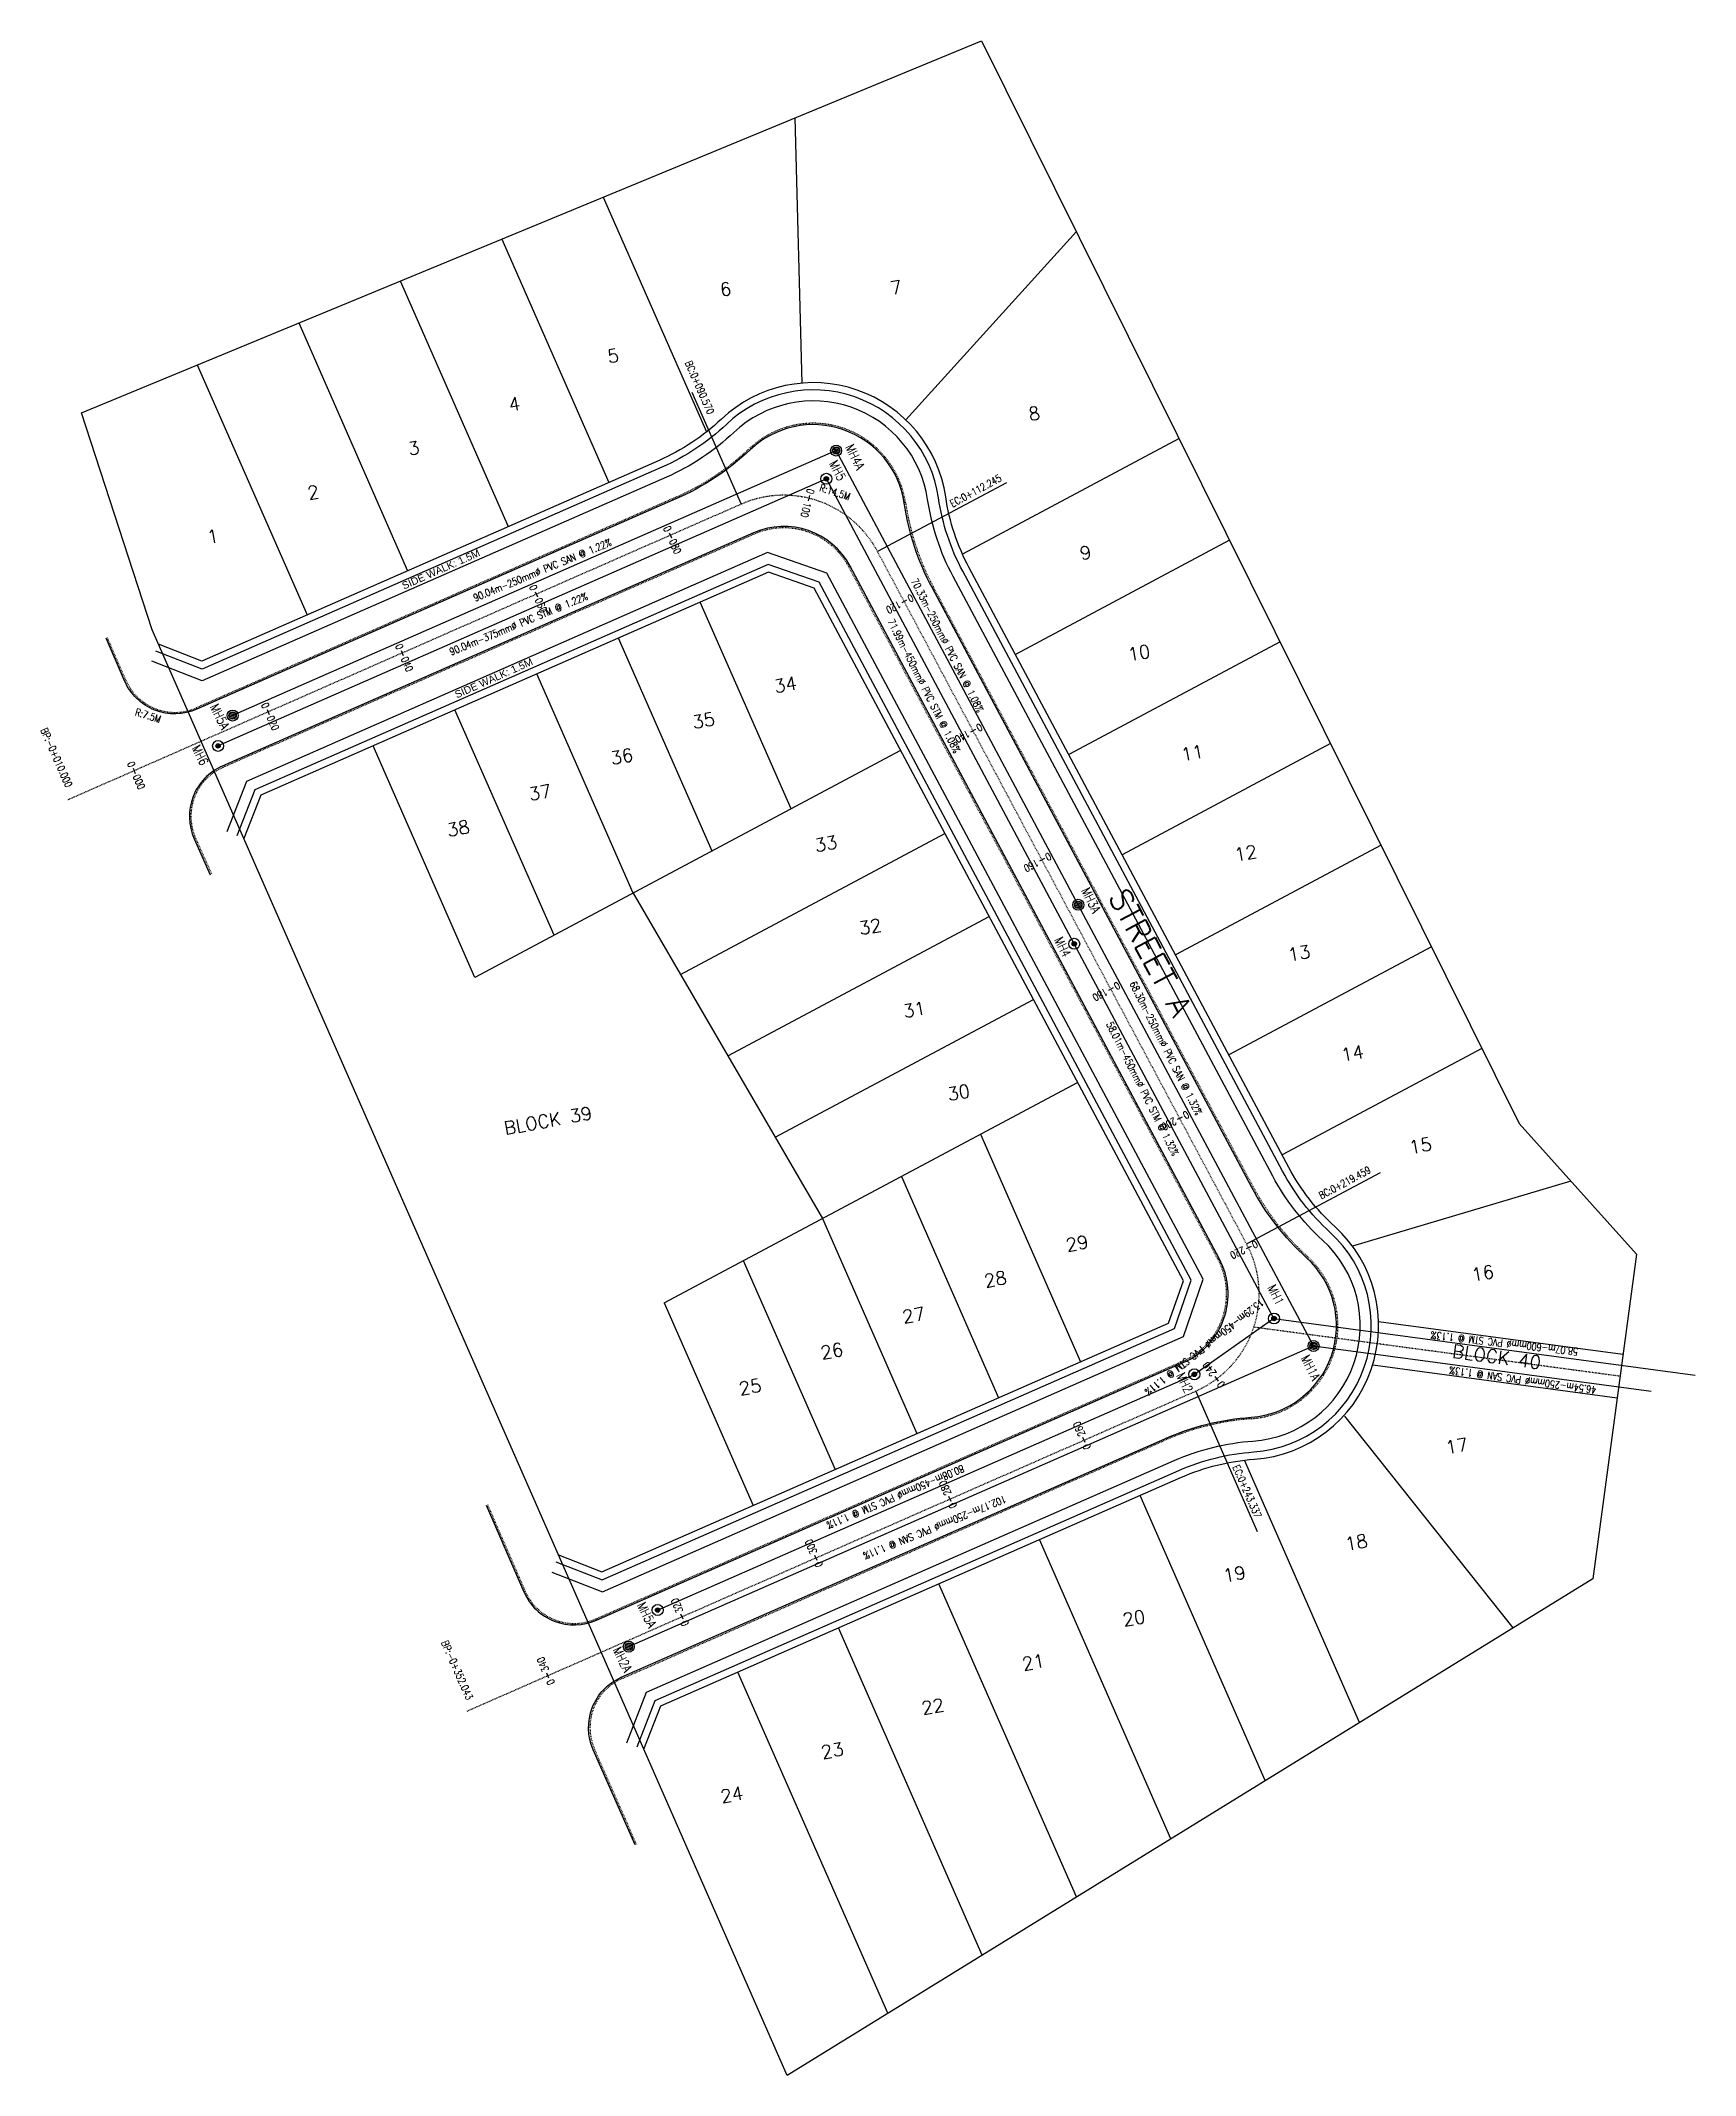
# Model space of a CAD drawing. Header units: metres. Extents: x 56290 to 56516, y 31548 to 31826.
import ezdxf
from ezdxf.enums import TextEntityAlignment as Align

# ---------------------------------------------------------------- set-up
doc = ezdxf.new("R2010")
doc.units = ezdxf.units.M
doc.header["$LTSCALE"] = 0.01
doc.linetypes.add('ACAD_ISO02W100', pattern=[15, 12, -3])
doc.linetypes.add('CENTER2', pattern=[1.125, 0.75, -0.125, 0.125, -0.125])
for name, color, linetype in [('C-PROP-BNDY', 6, 'Continuous'), ('C-PROP-LNUM', 7, 'Continuous'), ('C-PROP-LOTS', 7, 'Continuous'), ('C-PROP-ROFW', 1, 'Continuous'), ('C-ROAD-BOFC', 7, 'ACAD_ISO02W100'), ('C-ROAD-CNTR', 7, 'CENTER2'), ('C-ROAD-CNTR-TEXT', 7, 'Continuous'), ('C-ROAD-EOFP', 1, 'Continuous'), ('C-ROAD-EOFP-TEXT', 7, 'Continuous'), ('C-ROAD-SWLK', 3, 'Continuous'), ('C-ROAD-SWLK-TEXT', 3, 'Continuous'), ('C-SSWR-PIPE', 1, 'Continuous'), ('C-SSWR-PIPE-TEXT', 1, 'Continuous'), ('C-SSWR-STRU', 1, 'Continuous'), ('C-SSWR-STRU-TEXT', 1, 'Continuous'), ('C-STRM-PIPE', 3, 'Continuous'), ('C-STRM-PIPE-TEXT', 3, 'Continuous'), ('C-STRM-STRU', 3, 'Continuous')]:
    doc.layers.add(name, color=color, linetype=linetype)
doc.styles.add('ANN- 1-25', font='simplex.shx', dxfattribs={"width": 0.8, "height": 1.25})
doc.styles.add('ANNO 1', font='simplex.shx', dxfattribs={"width": 0.8, "height": 1})
doc.styles.add('L140', font='simplex', dxfattribs={"height": 1.8})
doc.styles.add('L240', font='simplex', dxfattribs={"height": 3.05})
doc.styles.get("Standard").update_dxf_attribs({"font": 'arial.ttf'})

# ---------------------------------------------------------------- blocks, each defined once
blk = doc.blocks.new('LR-SAN')
at = {"layer": 'C-SSWR-STRU'}
h = blk.add_hatch(dxfattribs=at)
h.set_pattern_fill('ANSI31', color=256, scale=0.06, angle=61.9387)
h.set_pattern_definition([(45, (31.26998, 105.88367), (-0.13470384, 0.13470384), [])])
h.paths.add_polyline_path([(-0.5, 0, 1), (0.5, 0, 1)])
for radius in [0.75, 0.5]:
    blk.add_circle((0, 0), radius, dxfattribs=at)
blk = doc.blocks.new('LR STM')
at = {"layer": 'C-STRM-STRU'}
h = blk.add_hatch(color=256, dxfattribs=at)
h.dxf.hatch_style = 1
h.paths.add_polyline_path([(0.3, 0, 1), (-0.3, 0, 1)])
for radius in [0.75, 0.3]:
    blk.add_circle((0, 0), radius, dxfattribs=at)

msp = doc.modelspace()

# ---------------------------------------------------------------- linework, layer by layer
at = {"layer": 'C-PROP-BNDY'}
msp.add_lwpolyline([(56295.94, 31775.22), (56418.9, 31826.05), (56492.33, 31678.13), (56508.34, 31660.26), (56502.4, 31615.91), (56392.32, 31548.07), (56305.59, 31745.55), (56305.59, 31745.55)], close=True, dxfattribs=at)
at = {"layer": 'C-PROP-LOTS'}
for p, q in [((56473.12, 31651.07), (56506.51, 31646.59)), ((56472.32, 31645.12), (56505.71, 31640.64))]:
    msp.add_line(p, q, dxfattribs=at)
for points in [[(56394.4, 31779.27), (56393.41, 31815.51)], [(56367.22, 31804.68), (56381.31, 31772.59)], [(56353.35, 31798.95), (56367.96, 31765.69)], [(56408.54, 31774.27), (56431.84, 31799.97)], [(56339.49, 31793.22), (56354.23, 31759.66)], [(56325.62, 31787.49), (56340.49, 31753.63)], [(56311.76, 31781.76), (56326.76, 31747.6)], [(56445.88, 31771.69), (56416.28, 31755.91)], [(56452.78, 31757.8), (56423.51, 31742.2)], [(56392.88, 31721.09), (56380.47, 31749.34)], [(56382.08, 31715.33), (56369.3, 31744.44)], [(56459.67, 31743.91), (56430.8, 31728.52)], [(56371.29, 31709.58), (56358.13, 31739.53)], [(56360.49, 31703.82), (56346.96, 31734.63)], [(56407.84, 31729.06), (56349.69, 31698.06), (56335.79, 31729.72)], [(56466.57, 31730.02), (56438.09, 31714.84)], [(56377.75, 31698.47), (56413.89, 31717.73)], [(56473.46, 31716.14), (56445.38, 31701.17)], [(56371.29, 31709.58), (56397.15, 31665.14)], [(56384.22, 31687.36), (56419.93, 31706.4)], [(56480.36, 31702.25), (56452.67, 31687.49)], [(56390.68, 31676.25), (56425.97, 31695.06)], [(56487.25, 31688.36), (56459.96, 31673.81)], [(56375.55, 31653.63), (56432.01, 31683.73)], [(56418.74, 31676.65), (56432.39, 31645.56)], [(56407.94, 31670.89), (56421.22, 31640.65)], [(56499.4, 31670.24), (56469.55, 31661.36)], [(56397.15, 31665.14), (56410.05, 31635.74)], [(56386.35, 31659.38), (56398.88, 31630.84)], [(56375.55, 31653.63), (56387.71, 31625.93)], [(56491.49, 31609.19), (56468.53, 31638.15)], [(56470.54, 31596.28), (56454.8, 31632.11)], [(56457.64, 31588.33), (56440.54, 31627.29)], [(56444.75, 31580.39), (56426.8, 31621.26)], [(56431.86, 31572.44), (56413.07, 31615.23)], [(56418.96, 31564.5), (56399.34, 31609.19)], [(56406.07, 31556.55), (56385.6, 31603.16)]]:
    msp.add_lwpolyline(points, dxfattribs=at)
at = {"layer": 'C-PROP-ROFW'}
msp.add_lwpolyline([(56372.76, 31592.61), (56375.07, 31598.54), (56446.22, 31629.79, -0.085752), (56456.14, 31632.24, 0.659138), (56467.15, 31664.02, -0.085752), (56460.88, 31672.09), (56417.2, 31754.02, -0.085752), (56414, 31763.72, 0.605967), (56383.35, 31774.35, -0.085752), (56374.83, 31768.71), (56312.38, 31741.28), (56306.45, 31743.59)], format="xyb", dxfattribs=at)
msp.add_lwpolyline([(56361.1, 31619.16), (56367.03, 31616.85), (56444.45, 31650.85), (56446.46, 31656.63), (56396.01, 31751.27), (56389.77, 31753.43), (56320.42, 31722.97), (56318.11, 31717.04)], dxfattribs=at)
at = {"layer": 'C-ROAD-BOFC', "ltscale": 0.03}
for points in [[(56371.76, 31579.62), (56366.02, 31592.64, -0.414588), (56369.76, 31602.27), (56443.99, 31634.87, -0.085752), (56455.74, 31637.78, 0.659138), (56463.42, 31659.92, -0.085752), (56455.99, 31669.48), (56412.31, 31751.41, -0.085752), (56408.51, 31762.91, 0.605967), (56387.16, 31770.31, -0.085752), (56377.06, 31763.63), (56311.63, 31734.89, -0.415488), (56302, 31738.67), (56299.48, 31744.47)], [(56351.39, 31626.05), (56356.56, 31614.19, 0.415157), (56366.19, 31610.42), (56446.36, 31645.63, 0.436639), (56451.19, 31659.56), (56400.75, 31754.17, 0.392138), (56387.84, 31758.64), (56315.25, 31726.76, 0.416282), (56311.52, 31717.09), (56313.72, 31712.18)]]:
    msp.add_lwpolyline(points, format="xyb", dxfattribs=at)
at = {"layer": 'C-ROAD-CNTR'}
msp.add_line((56456.1, 31650.32), (56506.11, 31643.62), dxfattribs=at)
msp.add_lwpolyline([(56348.62, 31597.84), (56448.15, 31641.55, 0.436639), (56455.11, 31661.65), (56404.68, 31756.26, 0.392138), (56386.05, 31762.72), (56303.13, 31726.3)], format="xyb", dxfattribs=at)
msp.add_lwpolyline([(56303.13, 31726.3), (56293.97, 31722.28)], dxfattribs=at)
at = {"layer": 'C-ROAD-EOFP'}
for points in [[(56371.57, 31579.54), (56365.84, 31592.56, -0.414588), (56369.68, 31602.45), (56443.91, 31635.05, -0.085752), (56455.73, 31637.98, 0.659138), (56463.28, 31659.77, -0.085752), (56455.81, 31669.38), (56412.13, 31751.32, -0.085752), (56408.32, 31762.88, 0.605967), (56387.29, 31770.17, -0.085752), (56377.14, 31763.44), (56311.71, 31734.71, -0.415488), (56301.82, 31738.59), (56299.3, 31744.4)], [(56351.21, 31625.97), (56356.38, 31614.11, 0.415157), (56366.27, 31610.24), (56446.44, 31645.44, 0.436639), (56451.36, 31659.65), (56400.93, 31754.26, 0.392138), (56387.76, 31758.82), (56315.17, 31726.94, 0.416282), (56311.34, 31717.01), (56313.54, 31712.09)]]:
    msp.add_lwpolyline(points, format="xyb", dxfattribs=at)
at = {"layer": 'C-ROAD-EOFP-TEXT'}
for p, q in [((56379.32, 31778.05), (56386.05, 31762.72)), ((56395.37, 31763.9), (56395.19, 31763.17)), ((56422.32, 31765.66), (56404.68, 31756.26)), ((56376.22, 31758.81), (56376.53, 31758.12)), ((56357.91, 31750.77), (56358.21, 31750.08)), ((56408.66, 31749.59), (56408, 31749.24)), ((56339.6, 31742.72), (56339.9, 31742.04)), ((56321.29, 31734.68), (56321.59, 31734)), ((56418.07, 31731.94), (56417.4, 31731.59)), ((56302.98, 31726.64), (56303.28, 31725.95)), ((56427.47, 31714.3), (56426.81, 31713.94)), ((56436.88, 31696.65), (56436.22, 31696.29)), ((56446.29, 31679), (56445.63, 31678.65)), ((56473.34, 31671.37), (56455.11, 31661.65)), ((56455.7, 31661.33), (56455.02, 31661)), ((56456.6, 31622.34, 312.81), (56448.15, 31641.57, -0.19)), ((56451.25, 31642.93), (56450.8, 31643.53)), ((56433.04, 31634.51), (56432.74, 31635.2)), ((56414.73, 31626.47), (56414.43, 31627.15)), ((56396.42, 31618.43), (56396.12, 31619.11)), ((56378.11, 31610.38), (56377.81, 31611.07)), ((56359.8, 31602.34), (56359.49, 31603.03))]:
    msp.add_line(p, q, dxfattribs=at)
at = {"layer": 'C-ROAD-SWLK'}
msp.add_lwpolyline([(56370.43, 31593.52), (56373.12, 31600.41), (56445.22, 31632.07, -0.085752), (56455.96, 31634.73, 0.659138), (56465.47, 31662.17, -0.085752), (56458.68, 31670.91), (56415, 31752.85, -0.085752), (56411.53, 31763.36, 0.605967), (56385.06, 31772.53, -0.085752), (56375.84, 31766.42), (56312.44, 31738.58), (56305.55, 31741.27)], format="xyb", dxfattribs=at)
for points in [[(56360.19, 31616.83), (56367.09, 31614.14), (56446.46, 31649), (56449.18, 31656.85), (56397.75, 31753.31), (56389.67, 31756.11), (56318.47, 31724.84), (56315.78, 31717.95)], [(56360.74, 31618.23), (56367.05, 31615.77), (56445.26, 31650.11), (56447.54, 31656.72), (56396.71, 31752.08), (56389.73, 31754.5), (56319.64, 31723.72), (56317.18, 31717.41)]]:
    msp.add_lwpolyline(points, dxfattribs=at)
at = {"layer": 'C-ROAD-SWLK-TEXT'}
msp.add_lwpolyline([(56371.83, 31592.97), (56374.29, 31599.29), (56445.82, 31630.7, -0.085752), (56456.07, 31633.24, 0.659138), (56466.48, 31663.28, -0.085752), (56460, 31671.62), (56416.32, 31753.55, -0.085752), (56413.01, 31763.58, 0.605967), (56384.03, 31773.62, -0.085752), (56375.23, 31767.79), (56312.41, 31740.2), (56306.09, 31742.66)], format="xyb", dxfattribs=at)
at = {"layer": 'C-SSWR-PIPE'}
for p, q in [((56399.03, 31770.05), (56316.59, 31733.85)), ((56432.11, 31707.99), (56399.03, 31770.05)), ((56464.24, 31647.72), (56432.11, 31707.99)), ((56370.7, 31606.64), (56464.24, 31647.72)), ((56464.24, 31647.72), (56510.37, 31641.53))]:
    msp.add_line(p, q, dxfattribs=at)
at = {"layer": 'C-STRM-PIPE'}
for p, q in [((56397.69, 31766.19), (56314.6, 31729.7)), ((56431.55, 31702.66), (56397.69, 31766.19)), ((56458.84, 31651.47), (56431.55, 31702.66)), ((56458.84, 31651.47), (56516.39, 31643.75)), ((56374.64, 31611.64), (56447.96, 31643.84))]:
    msp.add_line(p, q, dxfattribs=at)
at = {"layer": 'C-STRM-STRU'}
msp.add_line((56458.84, 31651.47), (56447.96, 31643.84), dxfattribs=at)

# ---------------------------------------------------------------- block references
at = {"layer": 'C-STRM-STRU', "rotation": 298.0613053632374}
for name, p in [('LR-SAN', (56399.03, 31770.05)), ('LR STM', (56397.69, 31766.19)), ('LR-SAN', (56316.59, 31733.85)), ('LR STM', (56314.6, 31729.7)), ('LR-SAN', (56432.11, 31707.99)), ('LR STM', (56431.55, 31702.66)), ('LR STM', (56458.84, 31651.47)), ('LR-SAN', (56464.24, 31647.72)), ('LR STM', (56447.96, 31643.84)), ('LR STM', (56374.64, 31611.64)), ('LR-SAN', (56370.7, 31606.64))]:
    msp.add_blockref(name, p, dxfattribs=at)

# ---------------------------------------------------------------- texts
at = {"layer": 'C-PROP-LNUM', "style": 'L140'}
for s, rotation, p in [('6', 10.2561, (56383.92, 31792.1)), ('7', 10.2561, (56407.21, 31792.35)), ('5', 10.2561, (56368.56, 31782.98)), ('4', 10.2561, (56355.06, 31776.41)), ('8', 10.2561, (56426.08, 31775.1)), ('3', 10.2561, (56341.33, 31770.38)), ('2', 10.2561, (56327.59, 31764.35)), ('1', 10.2561, (56313.86, 31758.32)), ('9', 10.2561, (56433.1, 31756.1)), ('10', 10.2561, (56440.39, 31742.42)), ('34', 10.2561, (56392.09, 31738.06)), ('35', 10.2561, (56380.92, 31733.16)), ('36', 10.2561, (56369.75, 31728.25)), ('11', 10.2561, (56447.68, 31728.74)), ('37', 10.2561, (56358.58, 31723.34)), ('38', 10.2561, (56347.41, 31718.44)), ('33', 10.2561, (56397.63, 31716.34)), ('12', 10.2561, (56454.97, 31715.06)), ('32', 10.2561, (56403.67, 31705.01)), ('13', 10.2561, (56462.26, 31701.38)), ('31', 10.2561, (56409.71, 31693.67)), ('14', 10.2561, (56469.55, 31687.71)), ('30', 10.2561, (56415.76, 31682.34)), ('BLOCK 39', 10.2561, (56359.67, 31678.52)), ('15', 10.2561, (56478.84, 31675.09)), ('29', 10.2561, (56431.95, 31661.74)), ('16', 10.2561, (56487.35, 31657.66)), ('28', 10.2561, (56420.78, 31656.84)), ('27', 10.2561, (56409.61, 31651.93)), ('26', 10.2561, (56398.44, 31647.03)), ('BLOCK 40', 352.361, (56489.26, 31646.24)), ('25', 10.2561, (56387.27, 31642.12)), ('17', 10.2561, (56483.8, 31634.07)), ('18', 10.2561, (56470.08, 31620.89)), ('19', 10.2561, (56453.44, 31616.57)), ('20', 10.2561, (56439.7, 31610.54)), ('21', 10.2561, (56425.97, 31604.51)), ('22', 10.2561, (56412.23, 31598.48)), ('23', 10.2561, (56398.5, 31592.44)), ('24', 10.2561, (56384.77, 31586.41))]:
    msp.add_text(s, height=1.8, rotation=rotation, dxfattribs=at).set_placement(p, align=Align.MIDDLE)
at = {"layer": 'C-ROAD-CNTR-TEXT', "lineweight": 0, "style": 'ANNO 1', "width": 0.8}
for s, p in [('R:14.5M', (56396.67, 31764.53)), ('R:7.5M', (56303.17, 31733.91, 536.66))]:
    msp.add_text(s, height=1, rotation=342.5973, dxfattribs=at).set_placement(p)
at = {"layer": 'C-ROAD-EOFP-TEXT', "style": 'ANNO 1', "width": 0.8}
for s, rotation, p in [('BC:0+090.570', 293.7095, (56378.35, 31782.05)), ('EC:0+112.245', 28.428, (56414.93, 31762.27)), ('BC:0+219.459', 28.428, (56465.3, 31667.74)), ('EC:0+243.337', 293.7095, (56453.16, 31631.19))]:
    msp.add_text(s, height=1, rotation=rotation, dxfattribs=at).set_placement(p)
for rotation, p in [(256.448, (56395.43, 31764.14)), (293.7095, (56376.12, 31759.04)), (293.7095, (56357.81, 31751)), (208.0613, (56408.88, 31749.71)), (293.7095, (56339.5, 31742.95)), (293.7095, (56321.19, 31734.91)), (208.0613, (56418.29, 31732.06)), (293.7095, (56302.88, 31726.87)), (208.0613, (56427.7, 31714.41)), (208.0613, (56437.1, 31696.76)), (208.0613, (56446.51, 31679.12)), (205.9239, (56455.92, 31661.44)), (126.8953, (56451.4, 31642.73)), (113.7095, (56433.14, 31634.28)), (113.7095, (56414.83, 31626.24)), (113.7095, (56396.52, 31618.2)), (113.7095, (56378.21, 31610.15)), (113.7095, (56359.9, 31602.11))]:
    msp.add_text('0', height=1, rotation=rotation, dxfattribs=at).set_placement(p, align=Align.MIDDLE_RIGHT)
for s, rotation, p in [('100', 256.448, (56395.14, 31762.93)), ('080', 293.7095, (56376.63, 31757.89)), ('060', 293.7095, (56358.31, 31749.85)), ('120', 208.0613, (56407.78, 31749.12)), ('040', 293.7095, (56340, 31741.81)), ('020', 293.7095, (56321.69, 31733.77)), ('BP:-0+010.000', 293.7095, (56290.77, 31732.1)), ('140', 208.0613, (56417.18, 31731.47)), ('0', 293.7095, (56303.38, 31725.73)), ('000', 293.7095, (56303.38, 31725.73)), ('160', 208.0613, (56426.59, 31713.83)), ('180', 208.0613, (56436, 31696.18)), ('200', 208.0613, (56445.41, 31678.53)), ('220', 205.9239, (56454.8, 31660.9)), ('240', 126.8953, (56450.65, 31643.73)), ('260', 113.7095, (56432.64, 31635.43)), ('280', 113.7095, (56414.33, 31627.38)), ('300', 113.7095, (56396.02, 31619.34)), ('320', 113.7095, (56377.71, 31611.3)), ('BP:-0+352.043', 293.7095, (56345.51, 31607.42)), ('340', 113.7095, (56359.39, 31603.26))]:
    msp.add_text(s, height=1, rotation=rotation, dxfattribs=at).set_placement(p, align=Align.MIDDLE_LEFT)
at = {"layer": 'C-ROAD-SWLK', "style": 'L240'}
msp.add_text('STREET A', height=3.05, rotation=298.0613, dxfattribs=at).set_placement((56441.95, 31701.47), align=Align.MIDDLE)
at = {"layer": 'C-ROAD-SWLK-TEXT'}
for p in [(56339.99, 31751.05, 319), (56347.21, 31736.18, 319)]:
    msp.add_text('SIDE WALK: 1.5M', height=1, rotation=23.9168, dxfattribs=at).set_placement(p)
at = {"layer": 'C-SSWR-PIPE-TEXT', "lineweight": 0, "style": 'ANNO 1', "width": 0.8}
for s, rotation, p in [('90.04m-250mm%%C PVC SAN @ 1.22%%%', 22.38, (56349.72, 31749.41)), ('70.33m-250mm%%C PVC SAN @ 1.08%%%', 296.7319, (56409.22, 31752.26)), ('68.30m-250mm%%C PVC SAN @ 1.32%%%', 296.7319, (56439.07, 31697.23)), ('46.54m-250mm%%C PVC SAN @ 1.13%%%', 172.1816, (56502.92, 31642.16)), ('102.17m-250mm%%C PVC SAN @ 1.11%%%', 202.0867, (56422.01, 31627.32))]:
    msp.add_text(s, height=1, rotation=rotation, dxfattribs=at).set_placement(p)
at = {"layer": 'C-SSWR-STRU-TEXT', "style": 'ANN- 1-25', "width": 0.8}
for s, p in [('MH4A', (56400.24, 31770.52)), ('MH5A', (56313.46, 31735.04)), ('MH3A', (56432.48, 31709.96)), ('MH1A', (56462.48, 31646.09)), ('MH2A', (56368.47, 31606.23))]:
    msp.add_text(s, height=1.25, rotation=296.4954, dxfattribs=at).set_placement(p)
at = {"layer": 'C-STRM-PIPE-TEXT', "style": 'ANN- 1-25', "width": 0.8}
for s, p in [('MH5', (56398.04, 31768.32)), ('MH6', (56310.96, 31729.42)), ('MH4', (56428.78, 31703.22)), ('MH1', (56457.9, 31655.71)), ('MH2', (56445.45, 31643.7)), ('MH5A', (56371.79, 31612.31))]:
    msp.add_text(s, height=1.25, rotation=296.4954, dxfattribs=at).set_placement(p)
at = {"layer": 'C-STRM-PIPE-TEXT', "lineweight": 0, "style": 'ANNO 1', "width": 0.8}
for s, rotation, p in [('90.04m-375mm%%C PVC STM @ 1.22%%%', 22.38, (56346.46, 31742.04)), ('71.99m-450mm%%C PVC STM @ 1.08%%%', 296.7319, (56406.03, 31746.71)), ('58.01m-450mm%%C PVC STM @ 1.32%%%', 296.7319, (56435.88, 31691.69)), ('13.29m-450mm%%C PVC STM @ 1.11%%%', 218.2987, (56456.96, 31654.21)), ('58.07m-600mm%%C PVC STM @ 1.13%%%', 173.4233, (56500.42, 31647.41)), ('80.08m-450mm%%C PVC STM @ 1.11%%%', 202.9242, (56416.26, 31631.5))]:
    msp.add_text(s, height=1, rotation=rotation, dxfattribs=at).set_placement(p)

doc.saveas('drawing.dxf')
